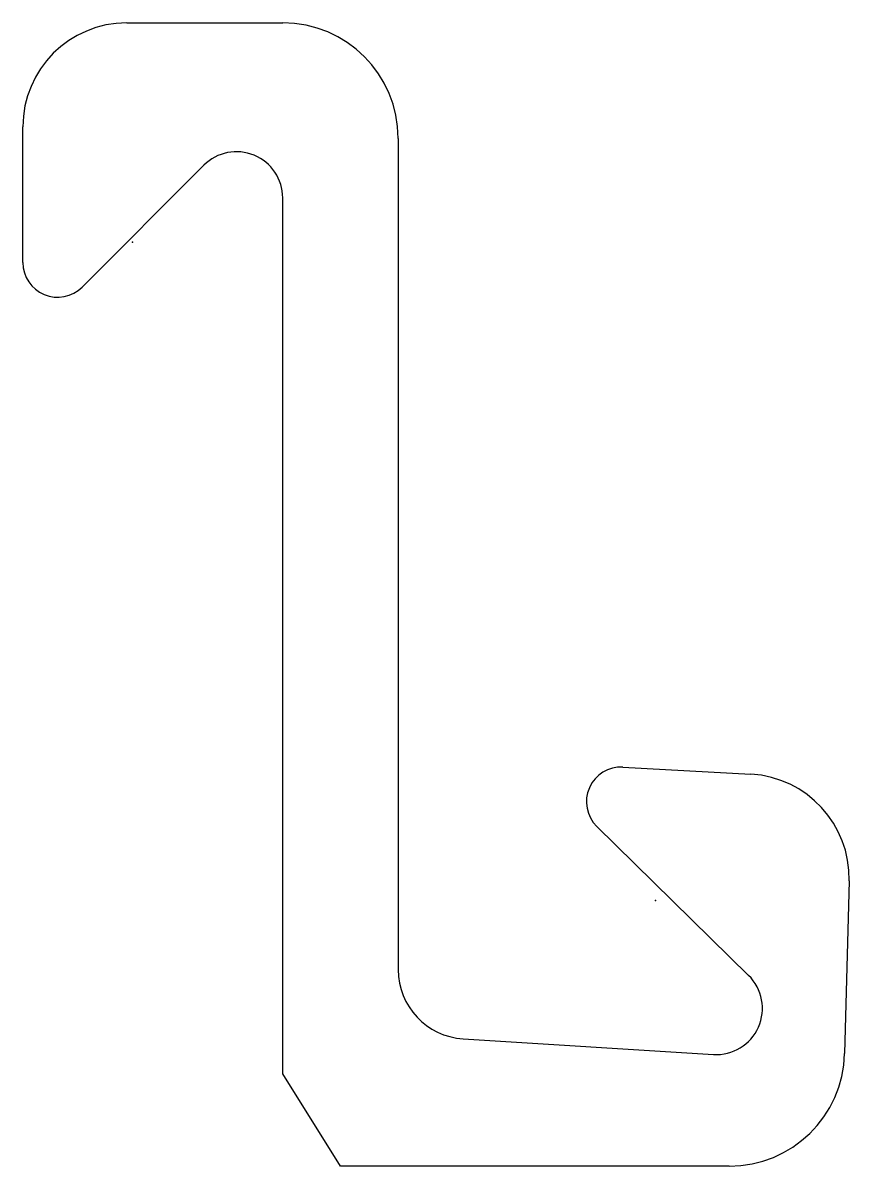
# Model space of a CAD drawing. Extents: x -54.8 to 16.8, y -23 to 76.
import ezdxf

# ---------------------------------------------------------------- set-up
doc = ezdxf.new("R2010")
doc.units = 0
doc.header["$MEASUREMENT"] = 0
doc.layers.get('0').update_dxf_attribs({"color": 5, "linetype": 'CONTINUOUS'})

msp = doc.modelspace()

# ---------------------------------------------------------------- linework, layer by layer
at = {"linetype": 'Continuous'}
for p, q in [((-45.76, 76), (-32.26, 76)), ((-54.76, 55.24264), (-54.76, 67)), ((-22.26, 66), (-22.26, -5.98403)), ((-39.08843, 63.67157), (-49.63868, 53.12132)), ((-32.26, -15), (-32.26, 60.84315)), ((-2.80338, 11.55574), (8.28025, 10.93687)), ((8.07694, -6.48152), (-5.07165, 6.41898)), ((16.77554, 1.71956), (16.39049, -13.25702)), ((-16.63505, -11.9723), (5.02554, -13.32894)), ((-27.26, -23), (-32.26, -15)), ((6.3938, -23), (-27.26, -23))]:
    msp.add_line(p, q, dxfattribs=at)
for centre, radius, start, end in [((-45.76, 67), 9, 90, 180), ((-32.26, 66), 10, 0, 90), ((-36.26, 60.84315), 4, 0, 135.00004), ((-51.76, 55.24264), 3, 180, 314.99995), ((-2.97063, 8.5604), 3, 86.80416, 225.54566), ((7.77851, 1.95087), 9, 358.52725, 86.80417), ((-16.26, -5.98403), 6, 180, 266.41617), ((5.27558, -9.33676), 4, 266.41615, 45.54566), ((6.3938, -13), 10, 270, 358.52725)]:
    msp.add_arc(centre, radius, start, end, dxfattribs=at)
for p in [(-45.26, 57), (0, 0)]:
    msp.add_point(p, dxfattribs=at)

doc.saveas('drawing.dxf')
